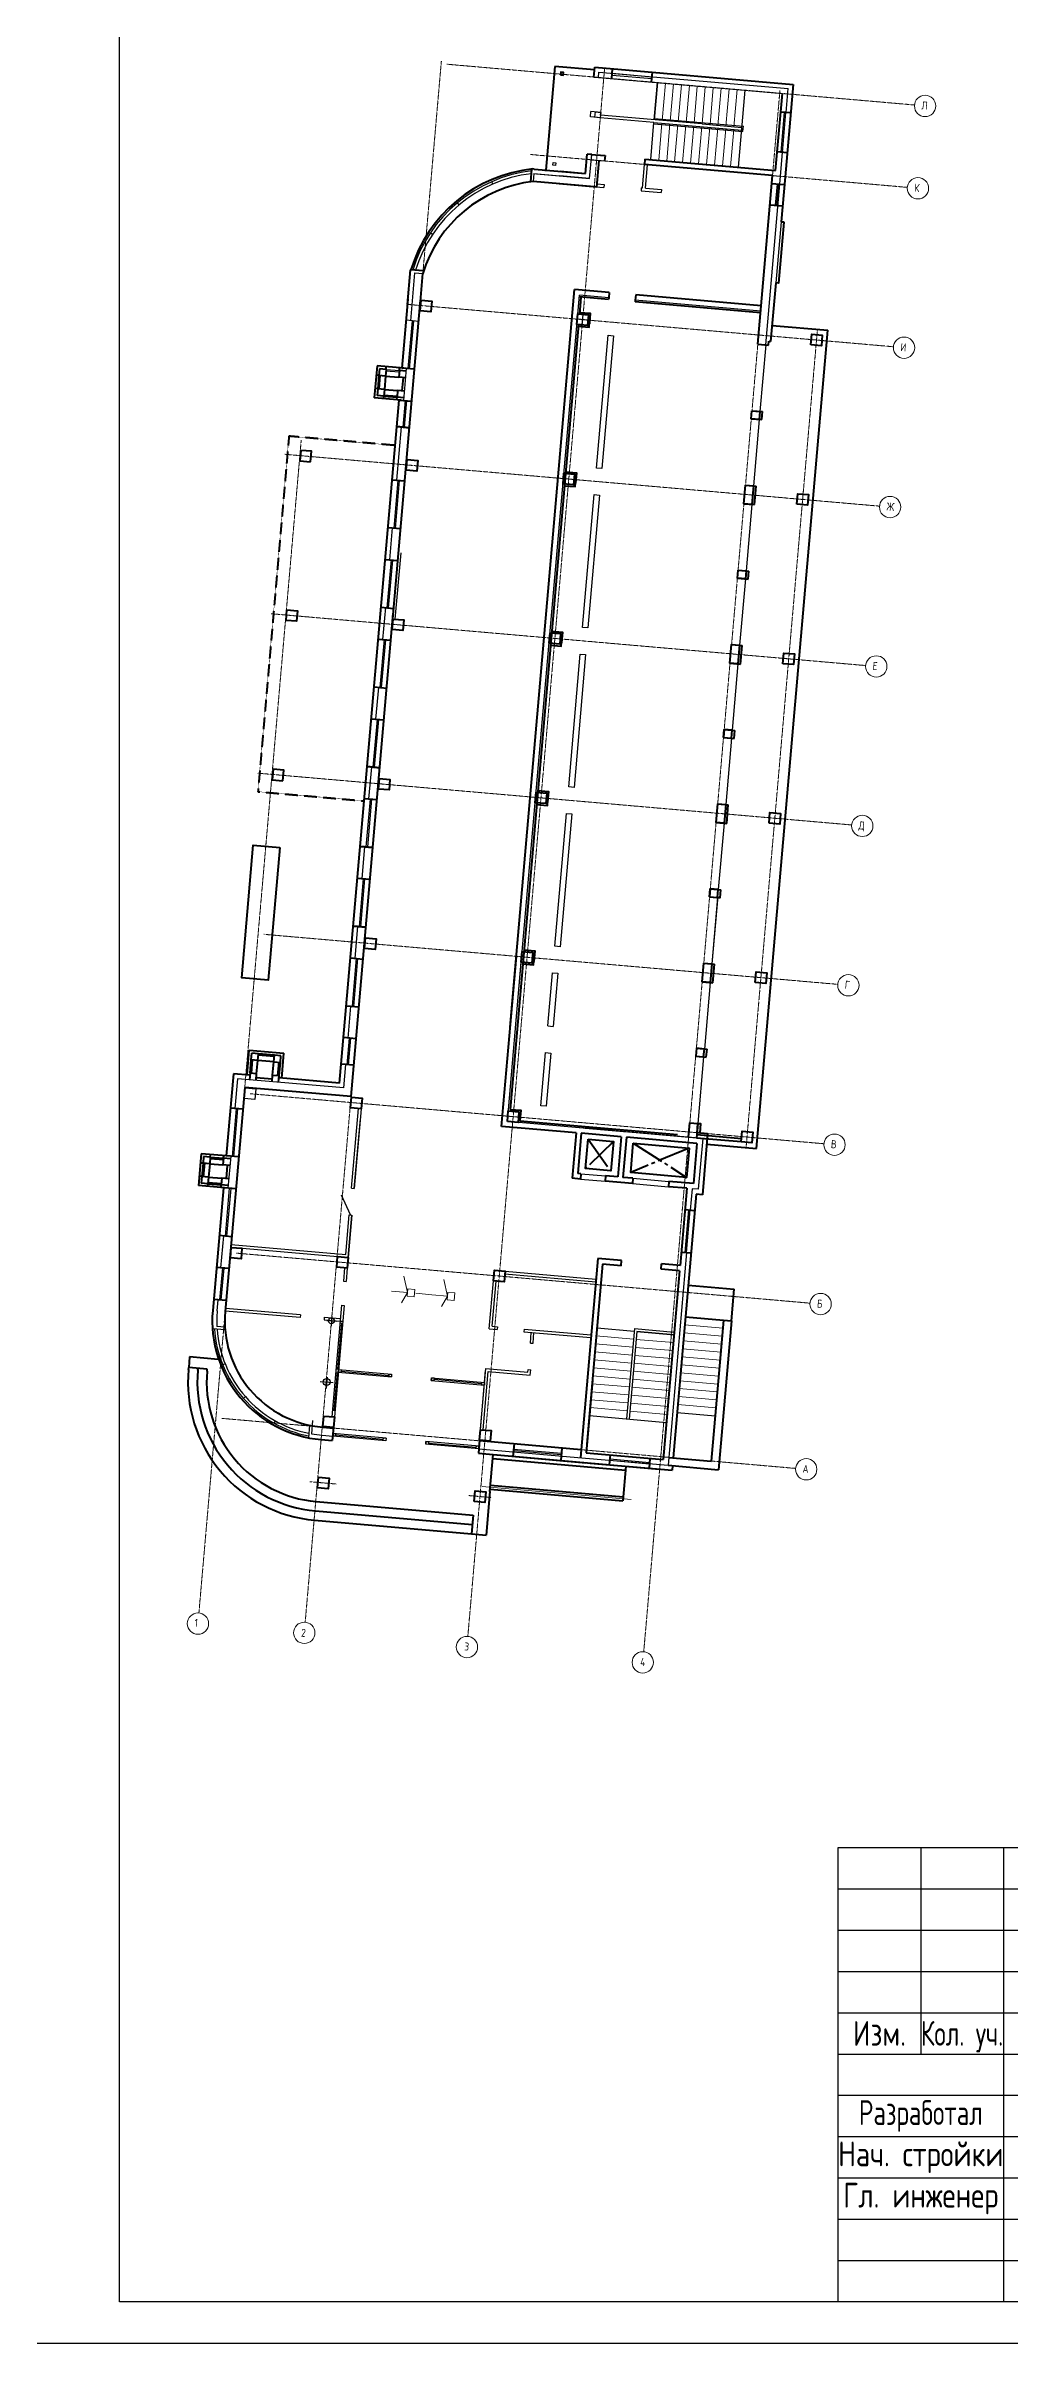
# Model space of a CAD drawing. Header units: millimetres. Extents: x 1473769 to 1639315, y 535888 to 613924.
# Drawn here: x 1531011 to 1552675, y 535888 to 587572 of the extents above; entities that cross this region are included whole.
import ezdxf

# ---------------------------------------------------------------- set-up
doc = ezdxf.new("R2010")
doc.units = ezdxf.units.MM
for name, pattern in [('ACAD_ISO10W100_LPSP', [15.5, 11, -2, 0.5, -2]), ('CENTER', [20, 15, -1.7, 1.6, -1.7]), ('DASHED', [0.75, 0.5, -0.25])]:
    doc.linetypes.add(name, pattern=pattern)
for name, color, linetype, lineweight in [('01 - здание', 1, 'Continuous', 40), ('01-здание', 5, 'Continuous', 15), ('01-Контур', 1, 'Continuous', 40), ('Линии рамки', 250, 'Continuous', 25), ('Текст рамки', 250, 'Continuous', 9)]:
    doc.layers.add(name, color=color, linetype=linetype, lineweight=lineweight)
doc.layers.add('01-оси здания', color=1, linetype='Continuous', lineweight=15, plot=False)
doc.styles.add('LPSP', font='ROMANS.shx', dxfattribs={"width": 0.9})
doc.styles.add('Тип  GOST Common', font='GOST Common.ttf', dxfattribs={"width": 0.85})
doc.styles.add('Тип  GOST Common узкий', font='GOST Common.ttf', dxfattribs={"width": 0.75})

msp = doc.modelspace()

# ---------------------------------------------------------------- linework, layer by layer
at = {"layer": '01 - здание', "ltscale": 100}
for p, q in [((1542455, 587111.3), (1542251.7, 584780.2)), ((1543351.6, 587033.1), (1542455, 587111.3)), ((1543337.6, 586871.9), (1543356.9, 587093)), ((1543356.9, 587093), (1547815.9, 586704.1)), ((1543738, 586836.9), (1543757.3, 587058.1)), ((1544634.6, 586758.7), (1544653.9, 586979.9)), ((1547815.9, 586704.1), (1547635, 584630)), ((1547424.3, 584768.8), (1547575.5, 586502.2)), ((1547424.3, 584768.8), (1547575.5, 586502.2)), ((1547424.3, 584768.8), (1547575.5, 586502.2)), ((1547424.3, 584768.8), (1547575.5, 586502.2)), ((1547424.3, 584768.8), (1547575.5, 586502.2)), ((1547424.3, 584768.8), (1547575.5, 586502.2)), ((1547424.3, 584768.8), (1547575.5, 586502.2)), ((1547424.3, 584768.8), (1547575.5, 586502.2)), ((1547760.1, 586064.5), (1547539, 586083.8)), ((1543148.3, 584702), (1543186.4, 585138.4)), ((1543288, 585129.6), (1543186.4, 585138.4)), ((1543267.1, 585131.4), (1543586.9, 585103.5)), ((1543586.9, 585103.5), (1543576.4, 584984)), ((1547681.9, 585167.9), (1547460.8, 585187.2)), ((1541934.4, 584801.5), (1541909.3, 584514.2)), ((1541994.7, 584802.6), (1541966.4, 584805)), ((1541994.7, 584802.6), (1543148.3, 584702)), ((1543404.8, 584396.7), (1543456.9, 584994.4)), ((1544483.5, 585025.3), (1544473, 584905.8)), ((1547354.1, 584654.5), (1544473, 584905.8)), ((1544483.5, 585025.3), (1547424.3, 584768.8)), ((1547023.1, 580858.9), (1547354.1, 584654.5)), ((1547635, 584630), (1547546.4, 583613.8)), ((1543345, 584401.9), (1541970.2, 584521.8)), ((1543404.8, 584396.7), (1542556, 584470.7)), ((1547338.5, 584475.2), (1547619.4, 584450.7)), ((1547296.7, 583997), (1547577.7, 583972.5)), ((1547606.2, 583608.6), (1547486.3, 582233.8)), ((1547606.2, 583608.6), (1547546.4, 583613.8)), ((1539145.3, 581756.8), (1539213, 582533.7)), ((1539494, 582509.2), (1539213, 582533.7)), ((1539507.1, 582508.1), (1539213, 582533.7)), ((1539426.2, 581732.3), (1539488.8, 582449.5)), ((1541454.9, 565493.4), (1542902.6, 582091.4)), ((1543679.6, 582023.6), (1542902.6, 582091.4)), ((1543679.6, 582023.6), (1543669.2, 581904.1)), ((1544277.3, 581971.5), (1544266.9, 581852)), ((1547098.6, 581725.4), (1544277.3, 581971.5)), ((1547426.5, 582239.1), (1547311.8, 580924)), ((1538811, 574679), (1539436.6, 581851.8)), ((1539020.2, 580322.2), (1539155.7, 581876.3)), ((1543665.9, 581866.4), (1543008.4, 581923.8)), ((1543046.1, 581920.5), (1543012.9, 581539.9)), ((1543669.2, 581904.1), (1543665.9, 581866.4)), ((1544266.9, 581852), (1544263.6, 581814.3)), ((1547084.9, 581568.2), (1544263.6, 581814.3)), ((1542992, 581300.8), (1541452.2, 563645.6)), ((1546992.6, 562763.1), (1548598.3, 581173.1)), ((1547262.1, 580838), (1547270, 580927.7)), ((1547270, 580927.7), (1547311.8, 580924)), ((1547343.1, 581282.5), (1548598.3, 581173.1)), ((1547023.1, 580858.9), (1547262.1, 580838)), ((1538458.3, 580371.2), (1538395.7, 579653.9)), ((1538499.8, 580156.8), (1538440, 580162)), ((1539062, 580318.6), (1538458.3, 580371.2)), ((1538499.8, 580156.8), (1538473.7, 579857.9)), ((1538512.8, 580306.2), (1538499.8, 580156.8)), ((1538649.2, 580143.8), (1538499.8, 580156.8)), ((1538662.3, 580293.2), (1538512.8, 580306.2)), ((1538649.2, 580143.8), (1538623.2, 579844.9)), ((1538662.3, 580293.2), (1538649.2, 580143.8)), ((1538649.2, 580143.8), (1538948.1, 580117.7)), ((1538662.3, 580293.2), (1538667.5, 580353)), ((1538961.1, 580267.1), (1538948.1, 580117.7)), ((1539103.5, 580104.1), (1538948.1, 580117.7)), ((1538961.1, 580267.1), (1538966.4, 580326.9)), ((1539116.6, 580253.6), (1538961.1, 580267.1)), ((1539043.7, 580109.4), (1539017.7, 579810.5)), ((1539301.1, 580297.7), (1539020.2, 580322.2)), ((1538238.2, 571356.3), (1538957.6, 579604.9)), ((1538999.4, 579601.3), (1538395.7, 579653.9)), ((1538473.7, 579857.9), (1538414, 579863.1)), ((1538473.7, 579857.9), (1538460.7, 579708.5)), ((1538610.1, 579695.5), (1538460.7, 579708.5)), ((1538623.2, 579844.9), (1538473.7, 579857.9)), ((1538604.9, 579635.7), (1538610.1, 579695.5)), ((1538623.2, 579844.9), (1538610.1, 579695.5)), ((1538610.1, 579695.5), (1538909, 579669.4)), ((1538623.2, 579844.9), (1538922, 579818.8)), ((1538903.8, 579609.6), (1538909, 579669.4)), ((1538922, 579818.8), (1538909, 579669.4)), ((1539064.4, 579655.8), (1538909, 579669.4)), ((1539077.5, 579805.3), (1538922, 579818.8)), ((1538957.6, 579604.9), (1539238.5, 579580.4)), ((1539186.4, 578982.7), (1538905.5, 579007.2)), ((1538905.5, 579007.2), (1539186.4, 578982.7)), ((1546877.1, 579185.2), (1547116.2, 579164.4)), ((1546877.1, 579185.2), (1547116.2, 579164.4)), ((1546892.7, 579364.6), (1547131.8, 579343.7)), ((1547116.2, 579164.4), (1547131.8, 579343.7)), ((1538801.2, 577811.7), (1539082.1, 577787.2)), ((1546710.3, 577272.5), (1546746.7, 577690.9)), ((1546746.7, 577690.9), (1546985.8, 577670.1)), ((1546949.3, 577251.7), (1546985.8, 577670.1)), ((1546710.3, 577272.5), (1546949.3, 577251.7)), ((1538707.4, 576735.8), (1538988.3, 576711.3)), ((1538644.8, 576018.6), (1538925.7, 575994)), ((1538644.8, 576018.6), (1538925.7, 575994)), ((1546564.3, 575598.9), (1546579.9, 575778.2)), ((1546579.9, 575778.2), (1546819, 575757.3)), ((1546803.4, 575578), (1546819, 575757.3)), ((1546564.3, 575598.9), (1546803.4, 575578)), ((1546564.3, 575598.9), (1546803.4, 575578)), ((1537873.7, 563931.8), (1538821.5, 574798.6)), ((1538551, 574942.6), (1538831.9, 574918.1)), ((1538488.4, 574225.4), (1538769.3, 574200.9)), ((1546397.5, 573686.1), (1546434, 574104.5)), ((1546397.5, 573686.1), (1546636.6, 573665.3)), ((1546434, 574104.5), (1546673, 574083.7)), ((1546636.6, 573665.3), (1546673, 574083.7)), ((1538394.6, 573149.4), (1538675.5, 573124.9)), ((1538332, 572432.2), (1538612.9, 572407.7)), ((1546251.5, 572012.5), (1546267.1, 572191.8)), ((1546267.1, 572191.8), (1546506.2, 572170.9)), ((1546490.6, 571991.6), (1546506.2, 572170.9)), ((1546251.5, 572012.5), (1546490.6, 571991.6)), ((1546251.5, 572012.5), (1546490.6, 571991.6)), ((1537617.3, 564237.3), (1538238.2, 571356.3)), ((1538238.2, 571356.3), (1538519.1, 571331.7)), ((1538518.9, 571331.8), (1538238.2, 571356.3)), ((1538175.6, 570639), (1538456.5, 570614.5)), ((1546084.7, 570099.7), (1546121.2, 570518.1)), ((1546084.7, 570099.7), (1546323.8, 570078.9)), ((1546121.2, 570518.1), (1546360.3, 570497.3)), ((1546323.8, 570078.9), (1546360.3, 570497.3)), ((1538081.8, 569563.1), (1538362.7, 569538.6)), ((1538362.5, 569538.6), (1538081.8, 569563.1)), ((1538019.2, 568845.8), (1538300.1, 568821.3)), ((1545938.7, 568426.1), (1545954.3, 568605.4)), ((1545954.3, 568605.4), (1546193.4, 568584.6)), ((1546177.8, 568405.2), (1546193.4, 568584.6)), ((1545938.7, 568426.1), (1546177.8, 568405.2)), ((1545938.7, 568426.1), (1546177.8, 568405.2)), ((1537925.4, 567769.9), (1538206.3, 567745.4)), ((1538206.1, 567745.4), (1537925.4, 567769.9)), ((1537862.8, 567052.6), (1538143.7, 567028.1)), ((1541260.4, 563263), (1541594, 567088.5)), ((1545771.9, 566513.4), (1545808.4, 566931.8)), ((1545771.9, 566513.4), (1546011, 566492.5)), ((1545808.4, 566931.8), (1546047.5, 566910.9)), ((1546011, 566492.5), (1546047.5, 566910.9)), ((1537769, 565976.7), (1538049.9, 565952.2)), ((1535537.2, 564418.7), (1535585.6, 564974.6)), ((1535585.6, 564974.6), (1536362.7, 564906.8)), ((1535627.2, 564760.2), (1535640.2, 564909.6)), ((1535789.6, 564896.6), (1535640.2, 564909.6)), ((1536314.2, 564350.9), (1536362.7, 564906.8)), ((1537987.2, 565234.9), (1537706.4, 565259.4)), ((1545641.5, 565019), (1545880.6, 564998.2)), ((1545865, 564818.9), (1545880.6, 564998.2)), ((1535226.3, 564445.8), (1535065.3, 562598.8)), ((1535596.9, 564413.5), (1535226.3, 564445.8)), ((1535601.1, 564461.3), (1535588.1, 564311.9)), ((1535601.1, 564461.3), (1535627.2, 564760.2)), ((1535750.5, 564448.3), (1535601.1, 564461.3)), ((1535776.6, 564747.1), (1535627.2, 564760.2)), ((1535631, 564458.7), (1535657.1, 564757.6)), ((1535737.5, 564298.8), (1535750.5, 564448.3)), ((1535750.5, 564448.3), (1535776.6, 564747.1)), ((1535776.6, 564747.1), (1535789.6, 564896.6)), ((1536135.2, 564715.9), (1535776.6, 564747.1)), ((1536145.7, 564835.4), (1535787, 564866.7)), ((1536148.3, 564865.3), (1535789.6, 564896.6)), ((1536096.1, 564267.6), (1536109.2, 564417)), ((1536109.2, 564417), (1536135.2, 564715.9)), ((1536109.2, 564417), (1536258.6, 564404)), ((1536135.2, 564715.9), (1536148.3, 564865.3)), ((1536135.2, 564715.9), (1536284.7, 564702.8)), ((1536297.7, 564852.3), (1536148.3, 564865.3)), ((1536228.7, 564406.6), (1536254.8, 564705.4)), ((1536245.6, 564254.5), (1536258.6, 564404)), ((1536258.6, 564404), (1536284.7, 564702.8)), ((1536284.7, 564702.8), (1536297.7, 564852.3)), ((1537935, 564637.2), (1537654.3, 564661.7)), ((1545625.9, 564839.7), (1545865, 564818.9)), ((1545625.9, 564839.7), (1545865, 564818.9)), ((1535482.8, 564140.4), (1535042.8, 559095.5)), ((1537873.7, 563931.8), (1535482.8, 564140.4)), ((1536101.4, 564327.3), (1535742.7, 564358.6)), ((1537617.3, 564237.3), (1536254.4, 564356.1)), ((1535440, 563650.2), (1535159.1, 563674.7)), ((1535440, 563650.2), (1535159.1, 563674.7)), ((1541452.2, 563645.6), (1541691.3, 563624.8)), ((1541691.3, 563624.8), (1541670.4, 563385.7)), ((1541670.4, 563385.7), (1545219.1, 563076.2)), ((1542934, 563117.1), (1541260.4, 563263)), ((1542934, 563117.1), (1542844.9, 562095)), ((1543053.6, 563106.7), (1542974.9, 562204.1)), ((1543950.2, 563028.5), (1543053.6, 563106.7)), ((1543950.2, 563028.5), (1543053.6, 563106.7)), ((1543950.2, 563028.5), (1543871.5, 562125.9)), ((1544069.7, 563018), (1543991, 562115.5)), ((1545653.7, 562879.9), (1544069.7, 563018)), ((1545653.7, 562879.9), (1545575, 561977.3)), ((1546650.4, 562913.4), (1545646.2, 563001)), ((1546656.7, 562985.1), (1545652.5, 563072.7)), ((1545895.2, 563093.7), (1545656.1, 563114.6)), ((1545895.2, 563093.7), (1545775.8, 561724.9)), ((1545874.9, 562860.6), (1546992.6, 562763.1)), ((1534503.4, 562647.8), (1534440.8, 561930.5)), ((1534544.9, 562433.4), (1534485.1, 562438.6)), ((1535346.2, 562574.3), (1534503.4, 562647.8)), ((1534544.9, 562433.4), (1534518.9, 562134.5)), ((1534557.9, 562582.8), (1534544.9, 562433.4)), ((1534694.3, 562420.4), (1534544.9, 562433.4)), ((1534574.8, 562430.8), (1534548.7, 562131.9)), ((1534707.4, 562569.8), (1534557.9, 562582.8)), ((1534694.3, 562420.4), (1534668.3, 562121.5)), ((1534707.4, 562569.8), (1534694.3, 562420.4)), ((1534694.3, 562420.4), (1534993.2, 562394.3)), ((1534704.8, 562539.9), (1535003.6, 562513.8)), ((1534707.4, 562569.8), (1534712.6, 562629.6)), ((1534707.4, 562569.8), (1535006.2, 562543.7)), ((1535006.2, 562543.7), (1534993.2, 562394.3)), ((1535148.6, 562380.7), (1534993.2, 562394.3)), ((1535006.2, 562543.7), (1535011.5, 562603.5)), ((1535161.7, 562530.2), (1535006.2, 562543.7)), ((1535088.9, 562386), (1535062.8, 562087.1)), ((1535283.6, 561857), (1534440.8, 561930.5)), ((1534518.9, 562134.5), (1534459.1, 562139.8)), ((1534518.9, 562134.5), (1534505.8, 561985.1)), ((1534655.3, 561972.1), (1534505.8, 561985.1)), ((1534668.3, 562121.5), (1534518.9, 562134.5)), ((1534650, 561912.3), (1534655.3, 561972.1)), ((1534668.3, 562121.5), (1534655.3, 561972.1)), ((1534655.3, 561972.1), (1534954.1, 561946)), ((1534657.9, 562002), (1534956.7, 561975.9)), ((1534668.3, 562121.5), (1534967.1, 562095.4)), ((1535002.7, 561881.5), (1534761.8, 559120)), ((1534948.9, 561886.2), (1534954.1, 561946)), ((1534967.1, 562095.4), (1534954.1, 561946)), ((1535109.5, 561932.5), (1534954.1, 561946)), ((1535122.6, 562081.9), (1534967.1, 562095.4)), ((1543033.2, 562078.5), (1542844.9, 562095)), ((1543043.6, 562198.1), (1542974.9, 562204.1)), ((1543043.6, 562198.1), (1543033.2, 562078.5)), ((1543599.5, 562149.6), (1543589.1, 562030.1)), ((1544204.7, 561976.4), (1543589.1, 562030.1)), ((1543871.5, 562125.9), (1543599.5, 562149.6)), ((1544215.2, 562095.9), (1543991, 562115.5)), ((1544215.2, 562095.9), (1544204.7, 561976.4)), ((1545022.1, 562025.5), (1545011.7, 561906)), ((1545427.1, 561869.7), (1545011.7, 561906)), ((1545575, 561977.3), (1545022.1, 562025.5)), ((1545427.1, 561869.7), (1545275.4, 560130.3)), ((1545638.4, 561736.9), (1545121.2, 555807.4)), ((1545385.4, 561391.6), (1545606.6, 561372.3)), ((1545775.8, 561724.9), (1545638.4, 561736.9)), ((1545775.8, 561724.9), (1545638.4, 561736.9)), ((1535189.8, 560781.1), (1534908.9, 560805.6)), ((1535189.8, 560781.1), (1534908.9, 560805.6)), ((1543422.4, 560292), (1543031.4, 555809)), ((1543960.4, 560245), (1543422.4, 560292)), ((1545302, 560435.2), (1545523.1, 560415.9)), ((1545302, 560435.2), (1545523.1, 560415.9)), ((1535127.2, 560063.8), (1534846.3, 560088.3)), ((1543531.5, 560162), (1543178.1, 556109.4)), ((1543950, 560125.5), (1543531.5, 560162)), ((1543950, 560125.5), (1543960.4, 560245)), ((1544846.6, 560047.3), (1544857, 560166.8)), ((1545265, 560010.8), (1544846.6, 560047.3)), ((1545275.4, 560130.3), (1544857, 560166.8)), ((1545265, 560010.8), (1544894.8, 555766.9)), ((1535064.7, 559346.6), (1534783.7, 559371.1)), ((1535064.7, 559346.6), (1534783.7, 559371.1)), ((1545460.1, 559692.6), (1546492, 559602.6)), ((1546431.6, 558885.2), (1546494.1, 559602.5)), ((1545397.5, 558975.4), (1546252.3, 558900.8)), ((1546252.3, 558900.8), (1545976, 555732.8)), ((1546431.6, 558886), (1546139.6, 555537.9)), ((1546252.3, 558901.6), (1546431.6, 558886)), ((1534218.6, 557794.2), (1534222.3, 557836.1)), ((1534243.1, 558075.1), (1534222.3, 557836.1)), ((1534640.7, 557799.6), (1534222.3, 557836.1)), ((1534883.3, 558019.3), (1534243.1, 558075.1)), ((1534427.8, 557776), (1534431.5, 557817.8)), ((1534637, 557757.7), (1534640.7, 557799.6)), ((1543303.2, 557543.9), (1543161.4, 555918.1)), ((1537198.7, 556215.3), (1537451.7, 556193.2)), ((1537237.1, 556495), (1537476.2, 556474.2)), ((1537238.2, 556507), (1537309.9, 556500.7)), ((1537477.3, 556486.1), (1537451.7, 556193.2)), ((1540764.8, 556199.4), (1540739.2, 555906.5)), ((1543047.1, 555988.3), (1540763.7, 556187.4)), ((1541540.8, 556119.7), (1541516.3, 555838.7)), ((1540739.2, 555906.5), (1543154.1, 555695.9)), ((1540995.5, 555047), (1541068, 555877.8)), ((1541060.2, 555788.2), (1544048.8, 555527.5)), ((1541068, 555877.8), (1544803.8, 555552)), ((1542616.7, 556025.8), (1542592.2, 555744.9)), ((1543161.4, 555918.1), (1544894.8, 555766.9)), ((1543255.7, 555687), (1545096.7, 555526.5)), ((1543699.4, 555871.2), (1543680.1, 555650)), ((1544056.6, 555617.2), (1543988.9, 554840.1)), ((1544596, 555793), (1544576.7, 555571.8)), ((1545003.9, 555636.9), (1546139.6, 555537.9)), ((1545019.6, 555816.3), (1545976, 555732.8)), ((1545105.6, 555628.1), (1545096.7, 555526.5)), ((1541000.2, 555100.8), (1543988.9, 554840.1)), ((1541008, 555190.4), (1543996.7, 554929.8)), ((1537072.9, 554612.2), (1540599.5, 554304.6)), ((1537091.2, 554821.4), (1540617.8, 554513.8)), ((1540995.5, 555047), (1540910, 554066.7)), ((1537054.7, 554403), (1540581.3, 554095.4)), ((1540617.8, 554513.8), (1540581.3, 554095.4)), ((1540581.3, 554095.4), (1540910, 554066.7))]:
    msp.add_line(p, q, dxfattribs=at)
at = {"layer": '01 - здание', "lineweight": -2, "ltscale": 100}
for p, q in [((1543337.6, 586871.9), (1543439.2, 586863)), ((1543439.2, 586863), (1543449.6, 586982.5)), ((1543439.2, 586863), (1547575.5, 586502.2)), ((1543449.6, 586982.5), (1547705.4, 586611.4)), ((1543748.5, 586956.5), (1544645.1, 586878.3)), ((1543750, 586914.5), (1544641.4, 586836.8)), ((1544693.2, 585910.4), (1544766.1, 586747.3)), ((1544766.1, 586747.3), (1544693.2, 585910.4)), ((1547658.5, 586073.4), (1547705.4, 586611.4)), ((1547658.5, 586073.4), (1547705.4, 586611.4)), ((1547658.5, 586073.4), (1547705.4, 586611.4)), ((1547658.5, 586073.4), (1547705.4, 586611.4)), ((1547658.5, 586073.4), (1547705.4, 586611.4)), ((1543259.4, 585975.3), (1543269.8, 586094.8)), ((1543491, 586075.5), (1543269.8, 586094.8)), ((1546587.5, 584841.8), (1546738.7, 586575.2)), ((1543480.5, 585956), (1543259.4, 585975.3)), ((1543361, 585966.4), (1543371.4, 586085.9)), ((1543491, 586075.5), (1543480.5, 585956)), ((1544687.9, 585850.7), (1543480.5, 585956)), ((1543485.7, 586015.7), (1543491, 586075.5)), ((1545763.9, 585817), (1543485.7, 586015.7)), ((1544615, 585013.8), (1544687.9, 585850.7)), ((1544685.3, 585820.8), (1546687.7, 585646.1)), ((1544687.9, 585850.7), (1546660.5, 585678.6)), ((1544695.8, 585940.3), (1546698.2, 585765.7)), ((1545769.1, 585816.6), (1546665.7, 585738.4)), ((1546687.7, 585646.1), (1546698.2, 585765.7)), ((1547618.9, 586076.9), (1547540.7, 585180.3)), ((1547649.5, 586074.2), (1547571.3, 585177.6)), ((1543240.8, 584591.2), (1543288, 585129.6)), ((1547533.4, 584638.8), (1547580.3, 585176.8)), ((1547533.4, 584638.8), (1547580.3, 585176.8)), ((1547533.4, 584638.8), (1547580.3, 585176.8)), ((1547533.4, 584638.8), (1547580.3, 585176.8)), ((1547533.4, 584638.8), (1547580.3, 585176.8)), ((1547533.4, 584638.8), (1547580.3, 585176.8)), ((1541985.8, 584701.1), (1541970.2, 584521.8)), ((1541985.8, 584701.1), (1543241.1, 584591.6)), ((1542045.6, 584695.9), (1543241, 584591.1)), ((1542237.8, 584758.1), (1542237.6, 584756.6)), ((1543148.3, 584702), (1542251.7, 584780.2)), ((1543241.1, 584591.6), (1542571.6, 584650)), ((1543148.3, 584702), (1542580.5, 584751.5)), ((1543277.6, 585010), (1543576.4, 584984)), ((1544427.2, 584379.8), (1544473, 584905.8)), ((1544427.2, 584379.8), (1544473, 584905.8)), ((1544498.9, 584373.5), (1544544.8, 584899.5)), ((1544498.9, 584373.5), (1544544.8, 584899.5)), ((1547202.4, 580843.3), (1547533.4, 584638.8)), ((1547354.1, 584654.5), (1547533.4, 584638.8)), ((1547354.1, 584654.5), (1547533.4, 584638.8)), ((1547354.1, 584654.5), (1547533.4, 584638.8)), ((1547354.1, 584654.5), (1547533.4, 584638.8)), ((1547354.1, 584654.5), (1547533.4, 584638.8)), ((1547354.1, 584654.5), (1547533.4, 584638.8)), ((1540303.3, 583995.2), (1540264.7, 584041.1)), ((1541063.5, 584463.7), (1541039.7, 584518.8)), ((1543285.2, 584407.1), (1543560.2, 584383.1)), ((1543411, 584468.4), (1543566.4, 584454.8)), ((1543566.4, 584454.8), (1543560.2, 584383.1)), ((1544403.2, 584381.8), (1544397, 584310.1)), ((1544397, 584310.1), (1544851.3, 584270.5)), ((1544403.2, 584381.8), (1544427.2, 584379.8)), ((1544498.9, 584373.5), (1544857.5, 584342.2)), ((1544857.5, 584342.2), (1544851.3, 584270.5)), ((1547458, 584464.7), (1547416.3, 583986.6)), ((1547487.9, 584462.1), (1547446.2, 583983.9)), ((1547546.4, 583613.8), (1547426.5, 582239.1)), ((1539707, 583330.5), (1539657.1, 583363.8)), ((1539246.9, 581747.9), (1539309.4, 582465.2)), ((1539309.4, 582465.2), (1539488.8, 582449.5)), ((1541574.5, 565483), (1543011.7, 581961.4)), ((1543669.2, 581904.1), (1543011.7, 581961.4)), ((1547486.3, 582233.8), (1547426.5, 582239.1)), ((1539215.6, 581389.3), (1539246.9, 581747.9)), ((1543073.9, 581293.7), (1543094.7, 581532.8)), ((1547088.2, 581605.9), (1544266.9, 581852)), ((1539394.9, 581373.6), (1539114, 581398.1)), ((1539246.9, 581386.5), (1539153.1, 580310.6)), ((1539277.6, 581383.9), (1539183.7, 580307.9)), ((1543203.9, 581402.8), (1542964.8, 581423.6)), ((1547202.4, 580843.3), (1547072, 579348.9)), ((1538529.7, 580154.2), (1538503.6, 579855.3)), ((1538659.7, 580263.3), (1538958.5, 580237.2)), ((1538662.3, 580293.2), (1538961.1, 580267.1)), ((1539059.2, 579596.1), (1539121.8, 580313.4)), ((1538612.8, 579725.4), (1538911.6, 579699.3)), ((1539090.5, 579593.3), (1539038.4, 578995.6)), ((1539121.2, 579590.7), (1539069, 578992.9)), ((1538902.8, 577802.9), (1539007.1, 578998.3)), ((1546877.1, 579185.2), (1546892.7, 579364.6)), ((1547056.4, 579169.6), (1546926.1, 577675.3)), ((1547056.4, 579169.6), (1547072, 579348.9)), ((1538842.7, 576724), (1538936.5, 577799.9)), ((1538873.3, 576721.4), (1538967.2, 577797.3)), ((1546889.6, 577256.9), (1546926.1, 577675.3)), ((1546889.6, 577256.9), (1546759.2, 575762.5)), ((1538746.4, 576009.7), (1538809, 576727)), ((1538686.3, 574930.8), (1538780.1, 576006.7)), ((1538716.9, 574928.2), (1538810.8, 576004.1)), ((1538990.8, 576167.4), (1538860.7, 574674.7)), ((1546743.6, 575583.2), (1546759.2, 575762.5)), ((1546743.6, 575583.2), (1546613.3, 574088.9)), ((1538590, 574216.5), (1538652.6, 574933.8)), ((1538529.9, 573137.6), (1538623.7, 574213.6)), ((1538560.5, 573135), (1538654.4, 574210.9)), ((1546576.8, 573670.5), (1546613.3, 574088.9)), ((1546576.8, 573670.5), (1546446.4, 572176.2)), ((1546576.8, 573670.5), (1546446.4, 572176.2)), ((1538433.6, 572423.3), (1538496.2, 573140.6)), ((1538373.5, 571344.4), (1538467.3, 572420.4)), ((1538404.1, 571341.8), (1538498, 572417.7)), ((1546430.8, 571996.8), (1546446.4, 572176.2)), ((1546430.8, 571996.8), (1546300.5, 570502.5)), ((1538277.2, 570630.1), (1538339.8, 571347.4)), ((1538217.1, 569551.3), (1538310.9, 570627.2)), ((1538247.7, 569548.6), (1538341.6, 570624.5)), ((1546264, 570084.1), (1546133.7, 568589.8)), ((1546264, 570084.1), (1546133.7, 568589.8)), ((1546264, 570084.1), (1546300.5, 570502.5)), ((1538120.8, 568836.9), (1538183.4, 569554.2)), ((1538060.7, 567758.1), (1538154.6, 568834)), ((1538091.3, 567755.4), (1538185.2, 568831.3)), ((1546118, 568410.4), (1546133.7, 568589.8)), ((1546120.6, 568440.3), (1545987.7, 566916.1)), ((1546118, 568410.4), (1545987.7, 566916.1)), ((1537964.4, 567043.7), (1538027, 567761)), ((1537904.3, 565964.9), (1537998.2, 567040.8)), ((1537934.9, 565962.2), (1538028.8, 567038.1)), ((1541390.4, 563372.2), (1541703.2, 566958.6)), ((1545951.2, 566497.7), (1545820.9, 565003.4)), ((1545951.2, 566497.7), (1545820.9, 565003.4)), ((1545951.2, 566497.7), (1545987.7, 566916.1)), ((1537808, 565250.5), (1537870.6, 565967.8)), ((1542300.5, 565521.2), (1542420.1, 565510.8)), ((1537789.6, 564649.9), (1537841.8, 565247.6)), ((1537820.2, 564647.2), (1537872.4, 565244.9)), ((1542248.4, 564923.5), (1542368, 564913.1)), ((1545625.9, 564839.7), (1545641.5, 565019)), ((1545805.2, 564824.1), (1545820.9, 565003.4)), ((1537710, 564126.8), (1537755.9, 564652.8)), ((1545805.2, 564824.1), (1545674.9, 563329.7)), ((1535319.1, 564335.3), (1535260.7, 563665.9)), ((1537710, 564126.8), (1535319.1, 564335.3)), ((1535292, 563663.1), (1535198.2, 562587.2)), ((1535322.7, 563660.5), (1535228.8, 562584.6)), ((1537886.7, 561870.7), (1538043.1, 563664.1)), ((1538102.9, 563658.9), (1537946.4, 561865.5)), ((1537946.4, 561865.5), (1538083, 563431.8)), ((1545646.2, 563001), (1541390.4, 563372.2)), ((1545783.7, 562989), (1542944.5, 563236.6)), ((1543141.7, 563219.4), (1544094.7, 563136.3)), ((1543739.5, 563167.3), (1543141.7, 563219.4)), ((1543141.7, 563219.4), (1544094.7, 563136.3)), ((1545516.2, 562891.9), (1544069.7, 563018)), ((1545783.7, 562989), (1545684.1, 561847.3)), ((1535166.9, 562590), (1535104.3, 561872.7)), ((1535135.6, 561869.9), (1535041.8, 560794)), ((1535166.3, 561867.3), (1535072.4, 560791.4)), ((1537886.7, 561870.7), (1537946.4, 561865.5)), ((1543033.2, 562078.5), (1543589.1, 562030.1)), ((1543043.6, 562198.1), (1543599.5, 562149.6)), ((1544204.7, 561976.4), (1545011.7, 561906)), ((1544215.2, 562095.9), (1545022.1, 562025.5)), ((1545546.6, 561859.3), (1545504.9, 561381.1)), ((1545546.6, 561859.3), (1545504.9, 561381.1)), ((1545684.1, 561847.3), (1545546.6, 561859.3)), ((1545684.1, 561847.3), (1545546.6, 561859.3)), ((1537858.4, 561270.9), (1537655.4, 561717.1)), ((1545463.2, 561384.8), (1545379.8, 560428.4)), ((1545463.2, 561384.8), (1545379.8, 560428.4)), ((1545385.4, 561391.6), (1545606.6, 561372.3)), ((1545494.5, 561382), (1545411.1, 560425.7)), ((1545494.5, 561382), (1545411.1, 560425.7)), ((1545606.6, 561372.3), (1545638.4, 561736.9)), ((1545606.6, 561372.3), (1545638.4, 561736.9)), ((1534947.9, 560079.5), (1535010.5, 560796.8)), ((1537756.4, 560376.6), (1537834.5, 561273)), ((1537810.9, 560311.6), (1537894.3, 561267.8)), ((1537894.3, 561267.8), (1537810.9, 560311.6)), ((1537834.5, 561273), (1537894.3, 561267.8)), ((1535168.9, 560542), (1537571.8, 560332.5)), ((1535174.2, 560601.8), (1537756.4, 560376.6)), ((1545421.5, 560424.8), (1545003.9, 555636.9)), ((1534979.2, 560076.8), (1534916.7, 559359.5)), ((1535009.9, 560074.1), (1534947.3, 559356.8)), ((1537730.3, 560077.7), (1537704.2, 559778.9)), ((1537704.2, 559778.9), (1537764, 559773.6)), ((1537790.1, 560072.5), (1537764, 559773.6)), ((1540983.7, 558709.9), (1541077.6, 559785.8)), ((1541048.7, 558764.4), (1541137.4, 559780.6)), ((1541332.3, 559944.2), (1543376.5, 559766)), ((1541337.5, 560004), (1543381.8, 559825.7)), ((1534863.3, 559109.3), (1534885.4, 559362.2)), ((1537657.3, 559240.9), (1537438.3, 556730.4)), ((1537717.1, 559235.7), (1537498.1, 556725.2)), ((1537657.3, 559240.9), (1537717.1, 559235.7)), ((1535042.1, 558686), (1534757.5, 558710.9)), ((1535037.8, 558746.6), (1534856.7, 558762.4)), ((1536729.4, 558960.5), (1535043.8, 559107.5)), ((1536734.6, 559020.2), (1535049, 559167.2)), ((1536734.6, 559020.2), (1536729.4, 558960.5)), ((1537272.6, 558973.3), (1537267.4, 558913.5)), ((1537267.4, 558913.5), (1537626, 558882.3)), ((1537272.6, 558973.3), (1537631.2, 558942)), ((1537326.1, 558896.4), (1537541.3, 558877.6)), ((1537442, 558982.6), (1537424, 558775.5)), ((1537658.2, 558837.3), (1537568.4, 557806.9)), ((1537622.4, 558840.4), (1537682.1, 558835.2)), ((1537626, 558882.3), (1537685.8, 558877.1)), ((1540983.7, 558709.9), (1541163.1, 558694.2)), ((1541048.7, 558764.4), (1541168.3, 558754)), ((1541048.7, 558764.4), (1541168.3, 558754)), ((1541168.3, 558754), (1541163.1, 558694.2)), ((1541766, 558701.9), (1541760.8, 558642.1)), ((1541766, 558701.9), (1543272.3, 558570.5)), ((1541766, 558701.9), (1543272.3, 558570.5)), ((1543406.4, 558727.4), (1544243.3, 558654.4)), ((1544248.5, 558714.2), (1544071.2, 556681.9)), ((1544248.5, 558714.2), (1545145.1, 558636)), ((1541760.8, 558642.1), (1543267.1, 558510.7)), ((1541907.3, 558388.4), (1541928.2, 558627.5)), ((1541907.3, 558388.4), (1541967.1, 558383.2)), ((1541967.1, 558383.2), (1541987.9, 558622.3)), ((1544303, 558649.2), (1544131, 556676.7)), ((1544303, 558649.2), (1545139.8, 558576.2)), ((1545139.8, 558576.2), (1544303, 558649.2)), ((1535042.6, 557917.9), (1534987, 557895.3)), ((1537560.5, 557717.2), (1537487.2, 556876.7)), ((1537524.7, 557720.4), (1537584.5, 557715.1)), ((1537532.5, 557810), (1537592.3, 557804.8)), ((1537585.7, 557729.4), (1538781.2, 557625.1)), ((1537590.9, 557789.2), (1538786.4, 557684.9)), ((1537648.1, 557754.1), (1538724, 557660.2)), ((1538726.6, 557690.1), (1538721.4, 557630.4)), ((1538786.4, 557684.9), (1538781.2, 557625.1)), ((1540764.8, 556199.4), (1540905.5, 557813.3)), ((1540785.6, 556438.5), (1540901.9, 557771.4)), ((1540845.4, 556433.3), (1540960.1, 557748.3)), ((1540905.5, 557813.3), (1541850, 557730.9)), ((1540960.1, 557748.3), (1541904.5, 557665.9)), ((1541850, 557730.9), (1541855.2, 557790.7)), ((1541855.2, 557790.7), (1541915, 557785.5)), ((1541904.5, 557665.9), (1541915, 557785.5)), ((1535497.2, 557182.2), (1535451.2, 557143.6)), ((1535497.2, 557182.2), (1535453.1, 557141.5)), ((1537182.3, 557523.7), (1537469.2, 557498.7)), ((1537274.4, 557515.6), (1537375.1, 557506.9)), ((1537335.5, 557622.6), (1537312.8, 557362.5)), ((1539683, 557606.7), (1539677.8, 557546.9)), ((1539677.8, 557546.9), (1540873.2, 557442.7)), ((1539683, 557606.7), (1540878.4, 557502.5)), ((1539740.1, 557571.6), (1540816.1, 557477.8)), ((1536169.3, 556638.1), (1536139.9, 556585.8)), ((1537009.7, 556647.4), (1536983.4, 556346.6)), ((1537451.4, 556879.9), (1537511.1, 556874.7)), ((1543234.4, 556754.9), (1544967.8, 556603.7)), ((1545209.8, 556823.5), (1546064.6, 556749)), ((1536940.5, 556538.2), (1536915.9, 556255.5)), ((1537221.5, 556315.7), (1537460.6, 556294.9)), ((1538656, 556190.6), (1537460.6, 556294.9)), ((1538661.3, 556250.4), (1537465.8, 556354.6)), ((1537523, 556319.5), (1538598.9, 556225.7)), ((1538661.3, 556250.4), (1538656, 556190.6)), ((1539557.9, 556172.2), (1539552.6, 556112.4)), ((1540748.1, 556008.1), (1539552.6, 556112.4)), ((1540753.3, 556067.9), (1539557.9, 556172.2)), ((1539615, 556137.1), (1540690.9, 556043.2)), ((1540748.1, 556008.1), (1543151, 555798.6)), ((1541527.9, 555971.7), (1542603.8, 555877.8)), ((1541530.6, 556002.3), (1542606.5, 555908.5)), ((1543151, 555798.6), (1545003.9, 555636.9)), ((1543688.9, 555751.6), (1544585.5, 555673.4)), ((1543691.5, 555781.5), (1544588.1, 555703.3))]:
    msp.add_line(p, q, dxfattribs=at)
at = {"layer": '01 - здание', "lineweight": 15, "ltscale": 100}
for p, q in [((1544945.5, 586731.6), (1544872.5, 585894.8)), ((1545124.8, 586716), (1545051.8, 585879.2)), ((1545304.1, 586700.3), (1545231.1, 585863.5)), ((1545483.4, 586684.7), (1545410.4, 585847.9)), ((1545662.7, 586669.1), (1545589.8, 585832.2)), ((1545842.1, 586653.4), (1545769.1, 585816.6)), ((1546021.4, 586637.8), (1545948.4, 585801)), ((1546200.7, 586622.1), (1546127.7, 585785.3)), ((1546380, 586606.5), (1546307, 585769.7)), ((1546559.3, 586590.9), (1546486.3, 585754)), ((1544867.3, 585835), (1544794.3, 584998.2)), ((1545046.6, 585819.4), (1544973.6, 584982.6)), ((1545225.9, 585803.7), (1545152.9, 584966.9)), ((1545405.2, 585788.1), (1545332.2, 584951.3)), ((1545584.5, 585772.5), (1545511.6, 584935.6)), ((1545763.9, 585756.8), (1545690.9, 584920)), ((1545943.2, 585741.2), (1545870.2, 584904.4)), ((1546122.5, 585725.5), (1546049.5, 584888.7)), ((1546301.8, 585709.9), (1546228.8, 584873.1)), ((1546481.1, 585694.3), (1546408.1, 584857.4)), ((1545381.9, 558796.1), (1546236.6, 558721.5)), ((1544196.3, 558116.5), (1543359.5, 558189.5)), ((1544212, 558295.8), (1543375.1, 558368.8)), ((1544227.6, 558475.1), (1543390.8, 558548.1)), ((1545108.6, 558217.6), (1544271.7, 558290.6)), ((1545124.2, 558396.9), (1544287.4, 558469.9)), ((1545334.9, 558258.1), (1546189.7, 558183.5)), ((1545350.6, 558437.4), (1546205.3, 558362.9)), ((1545366.2, 558616.7), (1546221, 558542.2)), ((1544165.1, 557757.9), (1543328.2, 557830.8)), ((1544180.7, 557937.2), (1543343.9, 558010.2)), ((1545061.6, 557679.7), (1544224.8, 557752.6)), ((1545077.3, 557859), (1544240.5, 557932)), ((1545092.9, 558038.3), (1544256.1, 558111.3)), ((1545288, 557720.1), (1546142.8, 557645.6)), ((1545303.7, 557899.5), (1546158.4, 557824.9)), ((1545319.3, 558078.8), (1546174.1, 558004.2)), ((1544118.1, 557219.9), (1543281.3, 557292.9)), ((1544133.8, 557399.2), (1543296.9, 557472.2)), ((1544149.4, 557578.5), (1543312.6, 557651.5)), ((1545014.7, 557141.7), (1544177.9, 557214.7)), ((1545030.4, 557321), (1544193.5, 557394)), ((1545046, 557500.3), (1544209.2, 557573.3)), ((1545241.1, 557182.2), (1546095.9, 557107.6)), ((1545256.7, 557361.5), (1546111.5, 557286.9)), ((1545272.4, 557540.8), (1546127.1, 557466.3)), ((1544086.9, 556861.3), (1543250, 556934.2)), ((1544102.5, 557040.6), (1543265.7, 557113.6)), ((1544983.4, 556783.1), (1544146.6, 556856)), ((1544999.1, 556962.4), (1544162.3, 557035.4)), ((1545225.5, 557002.9), (1546080.2, 556928.3)), ((1540824.8, 555161.3), (1544172.1, 554869.3))]:
    msp.add_line(p, q, dxfattribs=at)
at = {"layer": '01 - здание', "linetype": 'CENTER', "ltscale": 50}
for p, q in [((1543773.7, 562922.1), (1543148.5, 562314.1)), ((1543205.8, 562971.6), (1543716.3, 562264.6)), ((1544222, 562883), (1545419.9, 562116)), ((1545477.2, 562773.5), (1544164.6, 562225.5))]:
    msp.add_line(p, q, dxfattribs=at)
at = {"layer": '01 - здание', "linetype": 'Continuous', "lineweight": 15, "ltscale": 100}
for p, q in [((1539145.5, 559522.7), (1539062.7, 559894.3)), ((1540046.9, 559444.1), (1539964.1, 559815.7)), ((1539145.5, 559522.7), (1538786.9, 559554)), ((1539145.5, 559522.7), (1539010.1, 559290.6)), ((1539688.3, 559475.4), (1539329.6, 559506.7)), ((1540046.9, 559444.1), (1539688.3, 559475.4)), ((1540046.9, 559444.1), (1539911.5, 559212))]:
    msp.add_line(p, q, dxfattribs=at)
at = {"layer": '01 - здание', "ltscale": 100}
for points in [[(1542588.8, 586919), (1542648.6, 586913.7), (1542653.8, 586973.5), (1542594, 586978.7)], [(1546892.7, 579364.6), (1547072, 579348.9), (1547056.4, 579169.6), (1546877.1, 579185.2)], [(1546889.6, 577256.9), (1546710.3, 577272.5), (1546746.7, 577690.9), (1546926.1, 577675.3)], [(1546579.9, 575778.2), (1546759.2, 575762.5), (1546743.6, 575583.2), (1546564.3, 575598.9)], [(1546576.8, 573670.5), (1546397.5, 573686.1), (1546434, 574104.5), (1546613.3, 574088.9)], [(1546251.5, 572012.5), (1546430.8, 571996.8), (1546446.4, 572176.2), (1546267.1, 572191.8)], [(1546264, 570084.1), (1546084.7, 570099.7), (1546121.2, 570518.1), (1546300.5, 570502.5)], [(1545938.7, 568426.1), (1546118, 568410.4), (1546133.7, 568589.8), (1545954.3, 568605.4)], [(1545951.2, 566497.7), (1545771.9, 566513.4), (1545808.4, 566931.8), (1545987.7, 566916.1)], [(1545625.9, 564839.7), (1545805.2, 564824.1), (1545820.9, 565003.4), (1545641.5, 565019)], [(1545715.9, 563109.3), (1545656.1, 563114.6), (1545674.9, 563329.7), (1545734.7, 563324.5)]]:
    msp.add_lwpolyline(points, close=True, dxfattribs=at)
at = {"layer": '01 - здание', "lineweight": -2, "ltscale": 100}
for points in [[(1543480.5, 585956), (1543361, 585966.4), (1543371.4, 586085.9), (1543491, 586075.5)], [(1542416.8, 584946.4), (1542476.6, 584941.2), (1542471.3, 584881.5), (1542411.6, 584886.7)], [(1543514.9, 578063.1), (1543395.3, 578073.6), (1543656, 581062.2), (1543775.5, 581051.8)], [(1543202.1, 574476.8), (1543082.5, 574487.2), (1543343.2, 577475.8), (1543462.7, 577465.4)], [(1542889.3, 570890.4), (1542769.7, 570900.8), (1543030.4, 573889.4), (1543149.9, 573879)], [(1542576.5, 567304), (1542456.9, 567314.4), (1542717.6, 570303.1), (1542837.1, 570292.6)], [(1537645.5, 557724.2), (1537585.7, 557729.4), (1537590.9, 557789.2), (1537650.7, 557784)], [(1538781.2, 557625.1), (1538721.4, 557630.4), (1538726.6, 557690.1), (1538786.4, 557684.9)], [(1539737.5, 557541.7), (1539677.8, 557546.9), (1539683, 557606.7), (1539742.7, 557601.5)], [(1540873.2, 557442.7), (1540813.4, 557447.9), (1540818.7, 557507.7), (1540878.4, 557502.5)], [(1537520.4, 556289.6), (1537460.6, 556294.9), (1537465.8, 556354.6), (1537525.6, 556349.4)], [(1538656, 556190.6), (1538596.3, 556195.8), (1538601.5, 556255.6), (1538661.3, 556250.4)], [(1539612.4, 556107.2), (1539552.6, 556112.4), (1539557.9, 556172.2), (1539617.6, 556166.9)], [(1539612.4, 556107.2), (1539552.6, 556112.4), (1539557.9, 556172.2), (1539617.6, 556166.9)], [(1540748.1, 556008.1), (1540688.3, 556013.3), (1540693.5, 556073.1), (1540753.3, 556067.9)]]:
    msp.add_lwpolyline(points, close=True, dxfattribs=at)
at = {"layer": '01 - здание', "ltscale": 100}
for points in [[(1547546.4, 583613.8), (1547606.2, 583608.6), (1547486.3, 582233.8), (1547426.5, 582239.1)], [(1539427.7, 581611.7), (1539448.6, 581850.8), (1539687.7, 581829.9), (1539666.8, 581590.8), (1539427.7, 581611.7)], [(1542954.3, 581304.1), (1542975.2, 581543.2), (1543214.3, 581522.3), (1543193.4, 581283.2), (1542954.3, 581304.1)], [(1542988.7, 581263.2), (1543227.8, 581242.3), (1543248.7, 581481.4)], [(1543016.1, 581577.6), (1543255.2, 581556.7), (1543234.4, 581317.6)], [(1548214.4, 580845.3), (1548235.2, 581084.4), (1548474.3, 581063.6), (1548453.5, 580824.5), (1548214.4, 580845.3)], [(1536963.1, 578213), (1536984, 578452.1), (1536744.9, 578472.9), (1536724, 578233.8), (1536963.1, 578213)], [(1539114.9, 578025.3), (1539135.8, 578264.4), (1539374.9, 578243.5), (1539354, 578004.4), (1539114.9, 578025.3)], [(1539114.9, 578025.3), (1539135.8, 578264.4), (1539374.9, 578243.5), (1539354, 578004.4), (1539114.9, 578025.3)], [(1539114.9, 578025.3), (1539135.8, 578264.4), (1539374.9, 578243.5), (1539354, 578004.4), (1539114.9, 578025.3)], [(1542641.6, 577717.7), (1542662.4, 577956.8), (1542901.5, 577935.9), (1542880.6, 577696.9), (1542641.6, 577717.7)], [(1542675.9, 577676.8), (1542915, 577655.9), (1542935.9, 577895)], [(1542703.3, 577991.2), (1542942.4, 577970.3), (1542921.6, 577731.2)], [(1547901.6, 577258.9), (1547922.4, 577498), (1548161.5, 577477.2), (1548140.7, 577238.1), (1547901.6, 577258.9)], [(1536411.2, 574647.4), (1536432.1, 574886.5), (1536671.2, 574865.7), (1536650.3, 574626.6), (1536411.2, 574647.4)], [(1538802.1, 574438.9), (1538823, 574678), (1539062.1, 574657.1), (1539041.2, 574418.1), (1538802.1, 574438.9)], [(1538802.1, 574438.9), (1538823, 574678), (1539062.1, 574657.1), (1539041.2, 574418.1), (1538802.1, 574438.9)], [(1538802.1, 574438.9), (1538823, 574678), (1539062.1, 574657.1), (1539041.2, 574418.1), (1538802.1, 574438.9)], [(1542328.8, 574131.3), (1542349.6, 574370.4), (1542588.7, 574349.6), (1542567.8, 574110.5), (1542328.8, 574131.3)], [(1542363.1, 574090.4), (1542602.2, 574069.5), (1542623.1, 574308.6)], [(1542390.6, 574404.8), (1542629.6, 574383.9), (1542608.8, 574144.8)], [(1547588.8, 573672.6), (1547609.6, 573911.7), (1547848.7, 573890.8), (1547827.9, 573651.7), (1547588.8, 573672.6)], [(1536337.5, 571040.2), (1536358.4, 571279.3), (1536119.3, 571300.1), (1536098.4, 571061.1), (1536337.5, 571040.2)], [(1538489.3, 570852.5), (1538510.2, 571091.6), (1538749.3, 571070.8), (1538728.4, 570831.7), (1538489.3, 570852.5)], [(1538489.3, 570852.5), (1538510.2, 571091.6), (1538749.3, 571070.8), (1538728.4, 570831.7), (1538489.3, 570852.5)], [(1538489.3, 570852.5), (1538510.2, 571091.6), (1538749.3, 571070.8), (1538728.4, 570831.7), (1538489.3, 570852.5)], [(1538489.3, 570852.5), (1538510.2, 571091.6), (1538749.3, 571070.8), (1538728.4, 570831.7), (1538489.3, 570852.5)], [(1542016, 570544.9), (1542036.8, 570784), (1542275.9, 570763.2), (1542255.1, 570524.1), (1542016, 570544.9)], [(1542050.3, 570504), (1542289.4, 570483.1), (1542310.3, 570722.2)], [(1542077.8, 570818.4), (1542316.8, 570797.6), (1542296, 570558.5)], [(1547276, 570086.2), (1547296.8, 570325.3), (1547535.9, 570304.4), (1547515.1, 570065.3), (1547276, 570086.2)], [(1538176.6, 567266.1), (1538197.4, 567505.2), (1538436.5, 567484.4), (1538415.6, 567245.3), (1538176.6, 567266.1)], [(1541703.2, 566958.6), (1541724, 567197.6), (1541963.1, 567176.8), (1541942.3, 566937.7), (1541703.2, 566958.6)], [(1541737.5, 566917.6), (1541976.6, 566896.8), (1541997.5, 567135.9)], [(1541765, 567232), (1542004.1, 567211.2), (1541983.2, 566972.1)], [(1546963.2, 566499.8), (1546984.1, 566738.9), (1547223.1, 566718), (1547202.3, 566478.9), (1546963.2, 566499.8)], [(1537863.8, 563679.8), (1537884.6, 563918.8), (1538123.7, 563898), (1538102.9, 563658.9), (1537863.8, 563679.8)], [(1541390.4, 563372.2), (1541411.2, 563611.3), (1541650.3, 563590.4), (1541629.5, 563351.3), (1541390.4, 563372.2)], [(1541452.2, 563645.6), (1541691.3, 563624.8), (1541670.4, 563385.7)], [(1545466.9, 563016.6), (1545495.6, 563345.4), (1545674.9, 563329.7), (1545646.2, 563001)], [(1546650.4, 562913.4), (1546671.3, 563152.5), (1546910.3, 563131.6), (1546889.5, 562892.5), (1546650.4, 562913.4)], [(1535160, 560301.9), (1535180.9, 560541), (1535420, 560520.1), (1535399.1, 560281), (1535160, 560301.9)], [(1537551, 560093.4), (1537571.8, 560332.5), (1537810.9, 560311.6), (1537790.1, 560072.5), (1537551, 560093.4)], [(1541077.6, 559785.8), (1541098.4, 560024.9), (1541337.5, 560004), (1541316.7, 559764.9), (1541077.6, 559785.8)], [(1537238.2, 556507), (1537259, 556746.1), (1537498.1, 556725.2), (1537477.3, 556486.1), (1537238.2, 556507)], [(1540764.8, 556199.4), (1540785.6, 556438.5), (1541024.7, 556417.6), (1541003.9, 556178.5), (1540764.8, 556199.4)], [(1537118.3, 555132.2), (1537139.1, 555371.3), (1537378.2, 555350.4), (1537357.4, 555111.3), (1537118.3, 555132.2)], [(1540644.9, 554824.6), (1540665.7, 555063.7), (1540904.8, 555042.9), (1540884, 554803.8), (1540644.9, 554824.6)]]:
    msp.add_lwpolyline(points, dxfattribs=at)
at = {"layer": '01 - здание', "linetype": 'DASHED', "ltscale": 2}
msp.add_lwpolyline([(1538868.4, 578582.8), (1536477.5, 578791.3), (1535780, 570793.7), (1538170.9, 570585.2)], dxfattribs=at)
at = {"layer": '01 - здание', "lineweight": -2, "ltscale": 100}
for points in [[(1542300.5, 565521.2), (1542404.8, 566716.7), (1542524.4, 566706.2), (1542420.1, 565510.8)], [(1542368, 564913.1), (1542263.7, 563717.6), (1542144.1, 563728), (1542248.4, 564923.5)], [(1535472.8, 563888.3), (1535493.7, 564127.4), (1535732.8, 564106.5), (1535711.9, 563867.4), (1535472.8, 563888.3)]]:
    msp.add_lwpolyline(points, dxfattribs=at)
at = {"layer": '01 - здание', "linetype": 'Continuous', "ltscale": 50}
for points in [[(1543205.8, 562971.6), (1543773.7, 562922.1), (1543716.3, 562264.6), (1543148.5, 562314.1), (1543205.8, 562971.6)], [(1544222, 562883), (1545477.2, 562773.5), (1545419.9, 562116), (1544164.6, 562225.5), (1544222, 562883)]]:
    msp.add_lwpolyline(points, dxfattribs=at)
at = {"layer": '01 - здание', "linetype": 'Continuous', "lineweight": 15, "ltscale": 100}
for points in [[(1539138.2, 559439), (1539152.8, 559606.4), (1539308.3, 559592.8), (1539293.7, 559425.5)], [(1540039.6, 559360.4), (1540054.2, 559527.8), (1540209.6, 559514.2), (1540195, 559346.9)]]:
    msp.add_lwpolyline(points, close=True, dxfattribs=at)
at = {"layer": '01 - здание', "lineweight": -2, "ltscale": 100}
for centre, radius in [((1537433.7, 558887), 66.6), ((1537325.8, 557511.2), 78.1)]:
    msp.add_circle(centre, radius, dxfattribs=at)
at = {"layer": '01 - здание', "ltscale": 100}
for centre, radius, start, end in [((1542303.6, 581600.7), 3222, 96.00733, 163.17814), ((1542303.6, 581600.7), 2940, 96.51119, 163.22099), ((1537433.7, 558887), 2682, 175.01543, 265.05742), ((1537433.7, 558887), 2400, 175.01543, 265.30189), ((1537325.8, 557511.2), 3120, 174.79506, 265.01543), ((1537325.8, 557511.2), 2910, 174.77014, 265.01543), ((1537325.8, 557511.2), 2700, 174.76078, 265.01543)]:
    msp.add_arc(centre, radius, start, end, dxfattribs=at)
at = {"layer": '01 - здание', "lineweight": -2, "ltscale": 100}
for centre, radius, start, end in [((1542303.6, 581600.7), 3180, 96.73502, 163.01949), ((1542303.6, 581600.7), 3120, 96.96369, 162.78526), ((1537433.7, 558887), 2640, 183.90586, 221.32731), ((1537433.7, 558887), 2580, 175.01543, 182.76731), ((1537433.7, 558887), 2580, 184.11435, 221.35821), ((1537433.7, 558887), 2580, 221.35821, 258.62338), ((1537433.7, 558887), 2640, 221.3891, 258.76924), ((1537433.7, 558887), 2580, 259.9491, 265.28192)]:
    msp.add_arc(centre, radius, start, end, dxfattribs=at)
at = {"layer": '01-здание', "ltscale": 100}
msp.add_line((1535166.9, 562590), (1535104.3, 561872.7), dxfattribs=at)
msp.add_line((1535166.9, 562590), (1535104.3, 561872.7), dxfattribs=at)
at = {"layer": '01-Контур'}
msp.add_lwpolyline([(1536272.9, 569540.1), (1536012.3, 566551.5), (1535414.5, 566603.6), (1535675.2, 569592.3)], close=True, dxfattribs=at)
at = {"layer": '01-оси здания', "linetype": 'ACAD_ISO10W100_LPSP', "lineweight": 20, "ltscale": 0.25}
for p, q in [((1536842.4, 552107), (1539905.8, 587231.4)), ((1540032.1, 587160.1), (1550548, 586243)), ((1540500.5, 551787.9), (1543579.1, 587085.7)), ((1544457.5, 551442.8), (1547520.9, 586567.2)), ((1541908.8, 585129.4), (1550386.4, 584390)), ((1539133.3, 581757.8), (1550073.6, 580803.6)), ((1546759.5, 562783.4), (1548365.2, 581193.4)), ((1534451.4, 552315.5), (1536752.7, 578701.1)), ((1536387.8, 578383.6), (1549760.8, 577217.2)), ((1536075, 574797.2), (1549448, 573630.9)), ((1535762.2, 571210.8), (1549135.2, 570044.5)), ((1535915.6, 567583.8), (1548822.4, 566458.1)), ((1535602.8, 563997.4), (1548509.6, 562871.7)), ((1535290, 560411), (1548196.8, 559285.3)), ((1534965.8, 556693.1), (1547872.6, 555567.4)), ((1536949.4, 555267.4), (1537544.1, 555215.5)), ((1540520.8, 554955.9), (1541028.9, 554911.6))]:
    msp.add_line(p, q, dxfattribs=at)
at = {"layer": '01-оси здания', "linetype": 'Continuous', "lineweight": 20, "ltscale": 400}
for centre in [(1550787.1, 586222.1), (1550625.5, 584369.2), (1550312.7, 580782.8), (1549999.9, 577196.4), (1549687.1, 573610), (1549374.3, 570023.6), (1549061.5, 566437.2), (1548748.7, 562850.8), (1548435.9, 559264.5), (1548111.6, 555546.6), (1534430.6, 552076.4), (1536821.5, 551867.9), (1540479.6, 551548.8), (1544436.6, 551203.7)]:
    msp.add_circle(centre, 240, dxfattribs=at)
at = {"layer": 'Линии рамки'}
for p, q in [((1532666.6, 536817.3), (1532666.6, 612994.5)), ((1548831.1, 536817.3), (1548831.1, 547036.2)), ((1548831.1, 547036.2), (1583203.7, 547036.2)), ((1548831.1, 547036.2), (1560907.9, 547036.2)), ((1550689, 547036.2), (1550689, 542391.2)), ((1552547, 547036.2), (1552547, 536817.3)), ((1548831.1, 546107.2), (1560907.9, 546107.2)), ((1548831.1, 545178.2), (1560907.9, 545178.2)), ((1548831.1, 544249.2), (1560907.9, 544249.2)), ((1548831.1, 543320.2), (1560907.9, 543320.2)), ((1548831.1, 542391.2), (1560907.9, 542391.2)), ((1548831.1, 541462.3), (1560907.9, 541462.3)), ((1548831.1, 540533.3), (1560907.9, 540533.3)), ((1548831.1, 539604.3), (1560907.9, 539604.3)), ((1548831.1, 538675.3), (1560907.9, 538675.3)), ((1548831.1, 537746.3), (1560907.9, 537746.3)), ((1583203.7, 536817.3), (1532666.6, 536817.3)), ((1528950.7, 535888.3), (1584132.7, 535888.3))]:
    msp.add_line(p, q, dxfattribs=at)

# ---------------------------------------------------------------- texts
at = {"layer": '01-оси здания', "lineweight": 20, "style": 'LPSP', "width": 0.8}
for s, p in [('Л', (1550699.5, 586147.3)), ('К', (1550537.9, 584294.3)), ('И', (1550225.1, 580708)), ('Ж', (1549912.3, 577121.6)), ('Е', (1549599.5, 573535.2)), ('Д', (1549286.7, 569948.8)), ('Г', (1548973.9, 566362.4)), ('В', (1548661.1, 562776)), ('Б', (1548348.3, 559189.6)), ('А', (1548024, 555471.8)), ('1', (1534346.4, 552007.1)), ('2', (1536744.9, 551782)), ('3', (1540416.6, 551473.8)), ('4', (1544373.6, 551128.7))]:
    msp.add_text(s, height=180, rotation=355.01543, dxfattribs=at).set_placement(p)
at = {"layer": 'Текст рамки', "attachment_point": 5}
for s, insert, char_height, width, style in [('Изм.', (1549760.1, 542855.7), 557.39, 1857.98, 'Тип  GOST Common'), ('Кол. уч.', (1551618, 542781.4), 557.39, 1857.98, 'Тип  GOST Common узкий'), ('Разработал', (1550689, 540997.8), 557.39, 3715.96, 'Тип  GOST Common узкий'), ('Нач. стройки', (1550689, 540068.8), 557.394, 3715.96, 'Тип  GOST Common'), ('Гл. инженер', (1550689, 539139.8), 557.394, 3715.96, 'Тип  GOST Common')]:
    msp.add_mtext(s, dxfattribs=dict(at, insert=insert, char_height=char_height, width=width, style=style))

doc.saveas('drawing.dxf')
